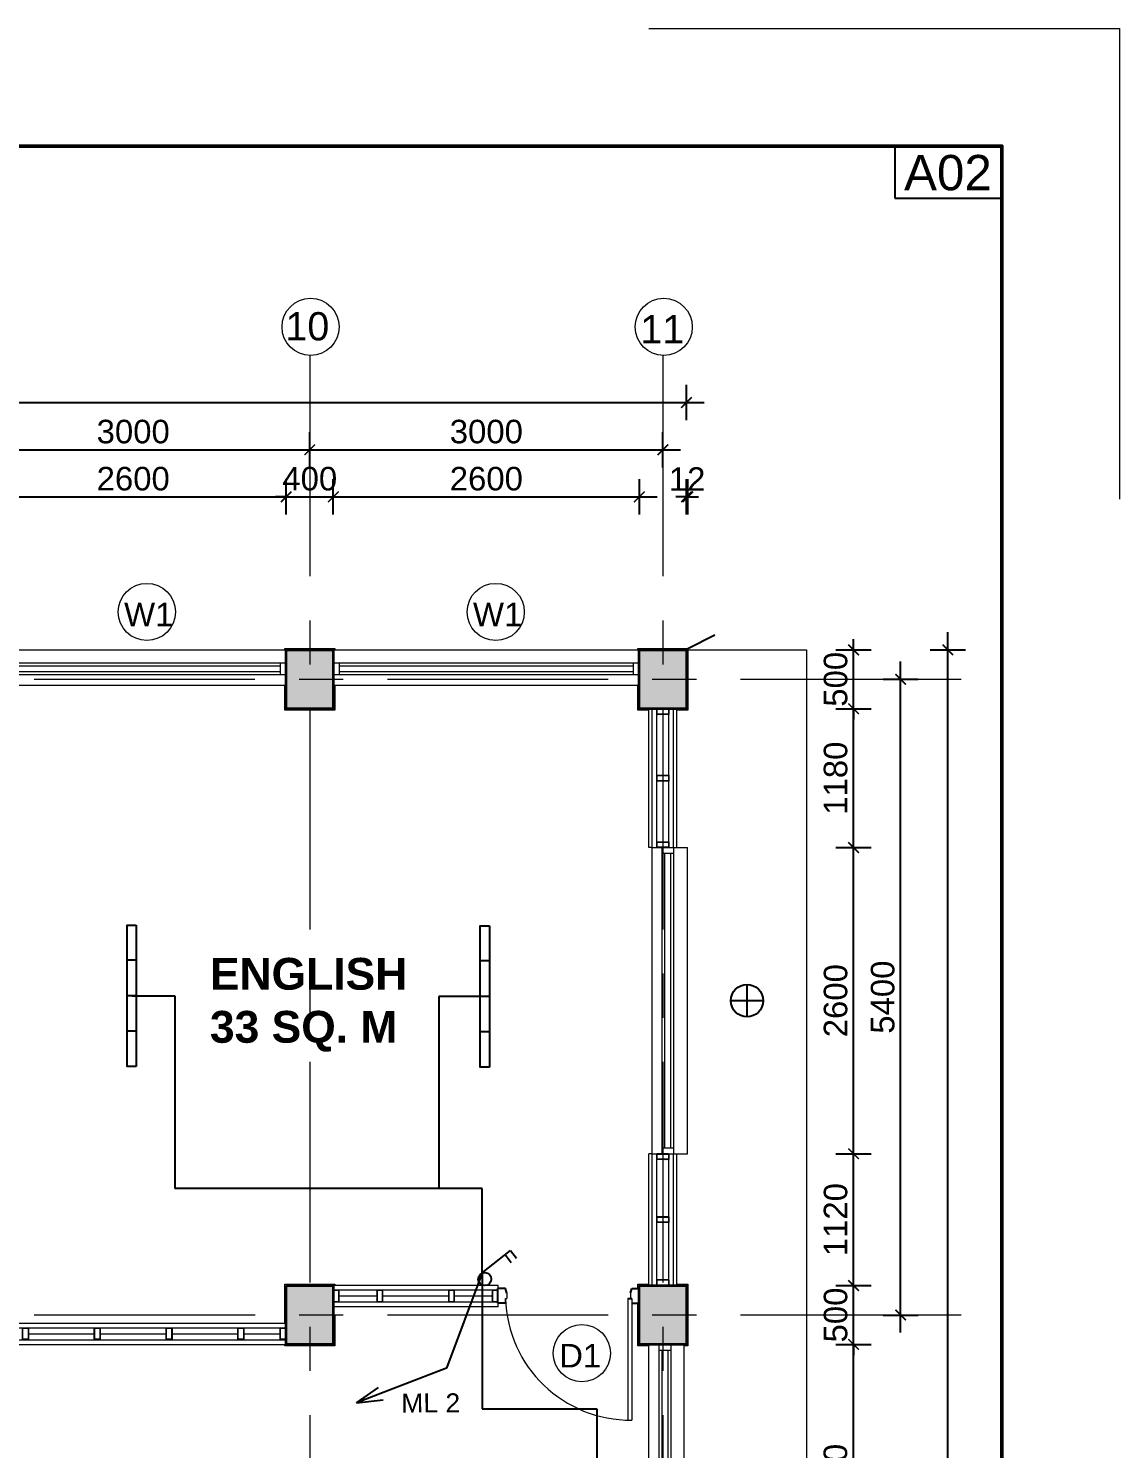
# Model space of a CAD drawing. Header units: inches. Extents: x 527934 to 2134587, y -408734 to 227304.
# Drawn here: x 1498511 to 1507781, y -151200 to -139136 of the extents above; entities that cross this region are included whole.
import ezdxf

# ---------------------------------------------------------------- set-up
doc = ezdxf.new("R2010")
doc.units = ezdxf.units.IN
doc.header["$MEASUREMENT"] = 0
doc.linetypes.add('CENTER', pattern=[2, 1.25, -0.25, 0.25, -0.25])
for name, color, linetype, lineweight in [('1 LIGHT N SWITCH', 3, 'Continuous', 25), ('6 LIGHT PT WIRING', 3, 'Continuous', 25), ('centre line', 1, 'CENTER', 9), ('dim', 253, 'Continuous', 9), ('door', 77, 'Continuous', 13), ('hatch', 250, 'Continuous', 5), ('hatch - general', 252, 'Continuous', 5), ('hatch 2', 251, 'Continuous', 5), ('metal', 40, 'Continuous', 18), ('partition wall', 5, 'Continuous', 20), ('plaster line', 253, 'Continuous', 5), ('sill', 253, 'Continuous', 13), ('text', 7, 'Continuous', 13), ('TITLE THICK', 7, 'Continuous', 50), ('TITLE THIN', 7, 'Continuous', 25), ('wall - brick', 30, 'Continuous', 35), ('window', 1, 'Continuous', 15)]:
    doc.layers.add(name, color=color, linetype=linetype, lineweight=lineweight)
doc.layers.add('paper', color=4, linetype='Continuous', lineweight=0, plot=False)
doc.styles.add('labelling', font='arial.ttf')
doc.styles.get("Standard").update_dxf_attribs({"font": 'arial.ttf'})
doc.styles.add('style1', font='arial.ttf')
doc.styles.add('swiss', font='swisse.ttf')
doc.linetypes.add('BATTING', pattern='A,0.0001,-0.1,[134,ltypeshp.shx,S=0.1,R=0,X=-0.1,Y=0],-0.2,[134,ltypeshp.shx,S=0.1,R=180,X=0.1,Y=0],-0.1', length=0.4001)
doc.dimstyles.new('dim 100', dxfattribs={"dimtxt": 200, "dimasz": 90, "dimexe": 150, "dimexo": 150, "dimgap": 50, "dimtad": 1, "dimdec": 0, "dimzin": 0, "dimdsep": 46, "dimtxsty": 'Standard', "dimblk": 'ARCHTICK', "dimcen": 100, "dimdle": 150, "dimazin": 0, "dimtfac": 1, "dimtdec": 0, "dimtix": 1, "dimtmove": 2, "dimatfit": 3, "dimfxl": 150, "dimfxlon": 1, "dimtolj": 1, "dimtzin": 0, "dimarcsym": 0})

# ---------------------------------------------------------------- blocks, each defined once
blk = doc.blocks.new('WINDOW 1')
at = {"layer": 'window'}
for p, q in [((2122082, -84476), (2124682, -84476)), ((2122132, -84476), (2122132, -84576)), ((2122132, -84501), (2124632, -84501)), ((2122132, -84551), (2124632, -84551)), ((2122082, -84576), (2124682, -84576))]:
    blk.add_line(p, q, dxfattribs=at)
at = {"layer": 'window', "ltscale": 400}
blk.add_line((2124632, -84576), (2124632, -84476), dxfattribs=at)
blk = doc.blocks.new('door 1')
at = {"layer": 'door', "lineweight": 25}
for p, q in [((1761262, -142071), (1761366, -142071)), ((1761262, -142124), (1761262, -142071)), ((1761333, -142134), (1761366, -142124)), ((1761366, -142124), (1761366, -142071)), ((1761262, -143019), (1761262, -143071)), ((1761296, -142990), (1761296, -143019)), ((1761333, -143009), (1761366, -143019)), ((1761366, -143019), (1761366, -143071)), ((1761262, -143071), (1761366, -143071))]:
    blk.add_line(p, q, dxfattribs=at)
at = {"layer": 'door'}
for p, q in [((1761262, -142124), (1761296, -142124)), ((1761296, -142124), (1761296, -142134)), ((1761333, -142134), (1761296, -142134)), ((1761296, -142990), (1760435, -142990)), ((1761296, -143019), (1760435, -143019)), ((1761333, -143009), (1761296, -143009))]:
    blk.add_line(p, q, dxfattribs=at)
blk.add_arc((1761320, -143009), 885, 91.5672, 180.6496, dxfattribs=at)
blk = doc.blocks.new('2X4')
at = {"layer": 'hatch 2'}
h = blk.add_hatch(dxfattribs=at)
h.set_pattern_fill('ANSI31', color=256, scale=20)
h.set_pattern_definition([(45, (0, 0), (-1.767766953, 1.767766953), [])])
h.paths.add_polyline_path([(5938822, -146997), (5938776, -146997, 0.414214), (5938774, -146999), (5938774, -147047), (5938777, -147047), (5938777, -147000), (5938821, -147000), (5938821, -147047), (5938824, -147047), (5938824, -146999, 0.414214)])
h.paths.add_polyline_path([(5938777, -147047), (5938774, -147047), (5938774, -147095, 0.414214), (5938776, -147097), (5938822, -147097, 0.414218), (5938824, -147095), (5938824, -147047), (5938821, -147047), (5938821, -147094), (5938777, -147094)])
at = {"layer": 'metal'}
blk.add_lwpolyline([(5938776, -147097), (5938822, -147097, 0.414214), (5938824, -147095), (5938824, -146999, 0.414214), (5938822, -146997), (5938776, -146997, 0.414214), (5938774, -146999), (5938774, -147095, 0.414214)], format="xyb", close=True, dxfattribs=at)
blk.add_lwpolyline([(5938777, -147094), (5938821, -147094), (5938821, -147000), (5938777, -147000)], close=True, dxfattribs=at)
blk = doc.blocks.new('_ArchTick')
at = {"color": 0, "linetype": 'ByBlock', "const_width": 0.15}
blk.add_lwpolyline([(-0.5, -0.5), (0.5, 0.5)], dxfattribs=at)
blk = doc.blocks.new('*D3232')
at = {"layer": 'Defpoints', "color": 0, "ltscale": 400}
for p in [(1504101, -142315), (1472701, -144415), (1504101, -144415)]:
    blk.add_point(p, dxfattribs=at)
at = {"layer": 'dim', "color": 0, "lineweight": -2, "ltscale": 400}
for p, q in [((1472701, -142465), (1472701, -142165)), ((1504101, -142465), (1504101, -142165)), ((1472551, -142315), (1504251, -142315))]:
    blk.add_line(p, q, dxfattribs=at)
at = {"layer": 'dim', "color": 0, "lineweight": -2, "ltscale": 400, "xscale": 90, "yscale": 90, "zscale": 90, "rotation": 180}
blk.add_blockref('_ArchTick', (1472701, -142315), dxfattribs=at)
at = {"layer": 'dim', "color": 0, "lineweight": -2, "ltscale": 400, "xscale": 90, "yscale": 90, "zscale": 90}
blk.add_blockref('_ArchTick', (1504101, -142315), dxfattribs=at)
at = {"layer": 'dim', "color": 0, "ltscale": 400, "insert": (1488401, -142162), "char_height": 200, "attachment_point": 5}
blk.add_mtext('\\A1;31400', dxfattribs=at)
blk = doc.blocks.new('*D3241')
at = {"layer": 'Defpoints', "color": 0, "ltscale": 400}
for p in [(1500901, -142715), (1497901, -144415), (1500901, -144415)]:
    blk.add_point(p, dxfattribs=at)
at = {"layer": 'dim', "color": 0, "lineweight": -2, "ltscale": 400}
for p, q in [((1497901, -142865), (1497901, -142565)), ((1500901, -142865), (1500901, -142565)), ((1497751, -142715), (1501051, -142715))]:
    blk.add_line(p, q, dxfattribs=at)
at = {"layer": 'dim', "color": 0, "lineweight": -2, "ltscale": 400, "xscale": 90, "yscale": 90, "zscale": 90, "rotation": 180}
blk.add_blockref('_ArchTick', (1497901, -142715), dxfattribs=at)
at = {"layer": 'dim', "color": 0, "lineweight": -2, "ltscale": 400, "xscale": 90, "yscale": 90, "zscale": 90}
blk.add_blockref('_ArchTick', (1500901, -142715), dxfattribs=at)
at = {"layer": 'dim', "color": 0, "ltscale": 400, "insert": (1499401, -142562), "char_height": 200, "attachment_point": 5}
blk.add_mtext('\\A1;3000', dxfattribs=at)
blk = doc.blocks.new('*D3242')
at = {"layer": 'Defpoints', "color": 0, "ltscale": 400}
for p in [(1503901, -142715), (1500901, -144415), (1503901, -144415)]:
    blk.add_point(p, dxfattribs=at)
at = {"layer": 'dim', "color": 0, "lineweight": -2, "ltscale": 400}
for p, q in [((1500901, -142865), (1500901, -142565)), ((1503901, -142865), (1503901, -142565)), ((1500751, -142715), (1504051, -142715))]:
    blk.add_line(p, q, dxfattribs=at)
at = {"layer": 'dim', "color": 0, "lineweight": -2, "ltscale": 400, "xscale": 90, "yscale": 90, "zscale": 90, "rotation": 180}
blk.add_blockref('_ArchTick', (1500901, -142715), dxfattribs=at)
at = {"layer": 'dim', "color": 0, "lineweight": -2, "ltscale": 400, "xscale": 90, "yscale": 90, "zscale": 90}
blk.add_blockref('_ArchTick', (1503901, -142715), dxfattribs=at)
at = {"layer": 'dim', "color": 0, "ltscale": 400, "insert": (1502401, -142562), "char_height": 200, "attachment_point": 5}
blk.add_mtext('\\A1;3000', dxfattribs=at)
blk = doc.blocks.new('*D3259')
at = {"layer": 'Defpoints', "color": 0, "ltscale": 400}
for p in [(1500701, -143115), (1498101, -144415), (1500701, -144415)]:
    blk.add_point(p, dxfattribs=at)
at = {"layer": 'dim', "color": 0, "lineweight": -2, "ltscale": 400}
for p, q in [((1498101, -143265), (1498101, -142965)), ((1500701, -143265), (1500701, -142965)), ((1497951, -143115), (1500851, -143115))]:
    blk.add_line(p, q, dxfattribs=at)
at = {"layer": 'dim', "color": 0, "lineweight": -2, "ltscale": 400, "xscale": 90, "yscale": 90, "zscale": 90, "rotation": 180}
blk.add_blockref('_ArchTick', (1498101, -143115), dxfattribs=at)
at = {"layer": 'dim', "color": 0, "lineweight": -2, "ltscale": 400, "xscale": 90, "yscale": 90, "zscale": 90}
blk.add_blockref('_ArchTick', (1500701, -143115), dxfattribs=at)
at = {"layer": 'dim', "color": 0, "ltscale": 400, "insert": (1499401, -142962), "char_height": 200, "attachment_point": 5}
blk.add_mtext('\\A1;2600', dxfattribs=at)
blk = doc.blocks.new('*D3260')
at = {"layer": 'Defpoints', "color": 0, "ltscale": 400}
for p in [(1501101, -143115), (1500701, -144415), (1501101, -144415)]:
    blk.add_point(p, dxfattribs=at)
at = {"layer": 'dim', "color": 0, "lineweight": -2, "ltscale": 400}
for p, q in [((1500701, -143265), (1500701, -142965)), ((1501101, -143265), (1501101, -142965)), ((1500701, -143115), (1500611, -143115)), ((1500701, -143115), (1501101, -143115)), ((1501101, -143115), (1501191, -143115))]:
    blk.add_line(p, q, dxfattribs=at)
at = {"layer": 'dim', "color": 0, "lineweight": -2, "ltscale": 400, "xscale": 90, "yscale": 90, "zscale": 90}
blk.add_blockref('_ArchTick', (1500701, -143115), dxfattribs=at)
at = {"layer": 'dim', "color": 0, "lineweight": -2, "ltscale": 400, "xscale": 90, "yscale": 90, "zscale": 90, "rotation": 180}
blk.add_blockref('_ArchTick', (1501101, -143115), dxfattribs=at)
at = {"layer": 'dim', "color": 0, "ltscale": 400, "insert": (1500901, -142962), "char_height": 200, "attachment_point": 5}
blk.add_mtext('\\A1;400', dxfattribs=at)
blk = doc.blocks.new('*D3261')
at = {"layer": 'Defpoints', "color": 0, "ltscale": 400}
for p in [(1503701, -143115), (1501101, -144415), (1503701, -144415)]:
    blk.add_point(p, dxfattribs=at)
at = {"layer": 'dim', "color": 0, "lineweight": -2, "ltscale": 400}
for p, q in [((1501101, -143265), (1501101, -142965)), ((1503701, -143265), (1503701, -142965)), ((1500951, -143115), (1503851, -143115))]:
    blk.add_line(p, q, dxfattribs=at)
at = {"layer": 'dim', "color": 0, "lineweight": -2, "ltscale": 400, "xscale": 90, "yscale": 90, "zscale": 90, "rotation": 180}
blk.add_blockref('_ArchTick', (1501101, -143115), dxfattribs=at)
at = {"layer": 'dim', "color": 0, "lineweight": -2, "ltscale": 400, "xscale": 90, "yscale": 90, "zscale": 90}
blk.add_blockref('_ArchTick', (1503701, -143115), dxfattribs=at)
at = {"layer": 'dim', "color": 0, "ltscale": 400, "insert": (1502401, -142962), "char_height": 200, "attachment_point": 5}
blk.add_mtext('\\A1;2600', dxfattribs=at)
blk = doc.blocks.new('*D3262')
at = {"layer": 'Defpoints', "color": 0, "ltscale": 400}
for p in [(1504101, -143115), (1504101, -144415), (1504113, -144415)]:
    blk.add_point(p, dxfattribs=at)
at = {"layer": 'dim', "color": 0, "lineweight": -2, "ltscale": 400}
for p, q in [((1504101, -143265), (1504101, -142965)), ((1504113, -143265), (1504113, -142965)), ((1504101, -143115), (1504011, -143115)), ((1504113, -143115), (1504101, -143115)), ((1504113, -143115), (1504203, -143115))]:
    blk.add_line(p, q, dxfattribs=at)
at = {"layer": 'dim', "color": 0, "lineweight": -2, "ltscale": 400, "xscale": 90, "yscale": 90, "zscale": 90}
blk.add_blockref('_ArchTick', (1504101, -143115), dxfattribs=at)
at = {"layer": 'dim', "color": 0, "lineweight": -2, "ltscale": 400, "xscale": 90, "yscale": 90, "zscale": 90, "rotation": 180}
blk.add_blockref('_ArchTick', (1504113, -143115), dxfattribs=at)
at = {"layer": 'dim', "color": 0, "ltscale": 400, "insert": (1504107, -142964), "char_height": 200, "attachment_point": 5}
blk.add_mtext('\\A1;12', dxfattribs=at)
blk = doc.blocks.new('*D2329')
at = {"layer": 'Defpoints', "color": 0, "ltscale": 400}
for p in [(1504101, -144415), (1506321, -144415), (1504101, -160155)]:
    blk.add_point(p, dxfattribs=at)
at = {"layer": 'dim', "color": 0, "lineweight": -2, "ltscale": 400}
for p, q in [((1506321, -160305), (1506321, -144265)), ((1506171, -144415), (1506471, -144415)), ((1506171, -160155), (1506471, -160155))]:
    blk.add_line(p, q, dxfattribs=at)
at = {"layer": 'dim', "color": 0, "lineweight": -2, "ltscale": 400, "xscale": 90, "yscale": 90, "zscale": 90}
for p, rotation in [((1506321, -144415), 90), ((1506321, -160155), 270)]:
    blk.add_blockref('_ArchTick', p, dxfattribs=dict(at, rotation=rotation))
at = {"layer": 'dim', "color": 0, "ltscale": 400, "insert": (1506169, -152285), "char_height": 200, "attachment_point": 5, "rotation": 90}
blk.add_mtext('\\A1;15740', dxfattribs=at)
blk = doc.blocks.new('*D3318')
at = {"layer": 'Defpoints', "color": 0, "ltscale": 400}
for p in [(1504101, -144665), (1505921, -144665), (1504101, -150065)]:
    blk.add_point(p, dxfattribs=at)
at = {"layer": 'dim', "color": 0, "lineweight": -2, "ltscale": 400}
for p, q in [((1505921, -150215), (1505921, -144515)), ((1505771, -144665), (1506071, -144665)), ((1505771, -150065), (1506071, -150065))]:
    blk.add_line(p, q, dxfattribs=at)
at = {"layer": 'dim', "color": 0, "lineweight": -2, "ltscale": 400, "xscale": 90, "yscale": 90, "zscale": 90}
for p, rotation in [((1505921, -144665), 90), ((1505921, -150065), 270)]:
    blk.add_blockref('_ArchTick', p, dxfattribs=dict(at, rotation=rotation))
at = {"layer": 'dim', "color": 0, "ltscale": 400, "insert": (1505769, -147365), "char_height": 200, "attachment_point": 5, "rotation": 90}
blk.add_mtext('\\A1;5400', dxfattribs=at)
blk = doc.blocks.new('*D3323')
at = {"layer": 'Defpoints', "color": 0, "ltscale": 400}
for p in [(1504101, -150315), (1505521, -150315), (1504021, -152625)]:
    blk.add_point(p, dxfattribs=at)
at = {"layer": 'dim', "color": 0, "lineweight": -2, "ltscale": 400}
for p, q in [((1505521, -152775), (1505521, -150165)), ((1505371, -150315), (1505671, -150315)), ((1505371, -152625), (1505671, -152625))]:
    blk.add_line(p, q, dxfattribs=at)
at = {"layer": 'dim', "color": 0, "lineweight": -2, "ltscale": 400, "xscale": 90, "yscale": 90, "zscale": 90}
for p, rotation in [((1505521, -150315), 90), ((1505521, -152625), 270)]:
    blk.add_blockref('_ArchTick', p, dxfattribs=dict(at, rotation=rotation))
at = {"layer": 'dim', "color": 0, "ltscale": 400, "insert": (1505368, -151470), "char_height": 200, "attachment_point": 5, "rotation": 90}
blk.add_mtext('\\A1;2310', dxfattribs=at)
blk = doc.blocks.new('*D3324')
at = {"layer": 'Defpoints', "color": 0, "ltscale": 400}
for p in [(1504101, -149815), (1505521, -149815), (1504101, -150315)]:
    blk.add_point(p, dxfattribs=at)
at = {"layer": 'dim', "color": 0, "lineweight": -2, "ltscale": 400}
for p, q in [((1505371, -149815), (1505671, -149815)), ((1505521, -149815), (1505521, -149725)), ((1505521, -150315), (1505521, -149815)), ((1505371, -150315), (1505671, -150315)), ((1505521, -150315), (1505521, -150405))]:
    blk.add_line(p, q, dxfattribs=at)
at = {"layer": 'dim', "color": 0, "lineweight": -2, "ltscale": 400, "xscale": 90, "yscale": 90, "zscale": 90}
for p, rotation in [((1505521, -149815), 270), ((1505521, -150315), 90)]:
    blk.add_blockref('_ArchTick', p, dxfattribs=dict(at, rotation=rotation))
at = {"layer": 'dim', "color": 0, "ltscale": 400, "insert": (1505369, -150065), "char_height": 200, "attachment_point": 5, "rotation": 90}
blk.add_mtext('\\A1;500', dxfattribs=at)
blk = doc.blocks.new('*D3325')
at = {"layer": 'Defpoints', "color": 0, "ltscale": 400}
for p in [(1503991, -148695), (1505521, -148695), (1504101, -149815)]:
    blk.add_point(p, dxfattribs=at)
at = {"layer": 'dim', "color": 0, "lineweight": -2, "ltscale": 400}
for p, q in [((1505521, -149965), (1505521, -148545)), ((1505371, -148695), (1505671, -148695)), ((1505371, -149815), (1505671, -149815))]:
    blk.add_line(p, q, dxfattribs=at)
at = {"layer": 'dim', "color": 0, "lineweight": -2, "ltscale": 400, "xscale": 90, "yscale": 90, "zscale": 90}
for p, rotation in [((1505521, -148695), 90), ((1505521, -149815), 270)]:
    blk.add_blockref('_ArchTick', p, dxfattribs=dict(at, rotation=rotation))
at = {"layer": 'dim', "color": 0, "ltscale": 400, "insert": (1505369, -149255), "char_height": 200, "attachment_point": 5, "rotation": 90}
blk.add_mtext('\\A1;1120', dxfattribs=at)
blk = doc.blocks.new('*D3326')
at = {"layer": 'Defpoints', "color": 0, "ltscale": 400}
for p in [(1503991, -146095), (1505521, -146095), (1503991, -148695)]:
    blk.add_point(p, dxfattribs=at)
at = {"layer": 'dim', "color": 0, "lineweight": -2, "ltscale": 400}
for p, q in [((1505521, -148845), (1505521, -145945)), ((1505371, -146095), (1505671, -146095)), ((1505371, -148695), (1505671, -148695))]:
    blk.add_line(p, q, dxfattribs=at)
at = {"layer": 'dim', "color": 0, "lineweight": -2, "ltscale": 400, "xscale": 90, "yscale": 90, "zscale": 90}
for p, rotation in [((1505521, -146095), 90), ((1505521, -148695), 270)]:
    blk.add_blockref('_ArchTick', p, dxfattribs=dict(at, rotation=rotation))
at = {"layer": 'dim', "color": 0, "ltscale": 400, "insert": (1505369, -147395), "char_height": 200, "attachment_point": 5, "rotation": 90}
blk.add_mtext('\\A1;2600', dxfattribs=at)
blk = doc.blocks.new('*D3327')
at = {"layer": 'Defpoints', "color": 0, "ltscale": 400}
for p in [(1503991, -144915), (1505521, -144915), (1503991, -146095)]:
    blk.add_point(p, dxfattribs=at)
at = {"layer": 'dim', "color": 0, "lineweight": -2, "ltscale": 400}
for p, q in [((1505521, -146245), (1505521, -144765)), ((1505371, -144915), (1505671, -144915)), ((1505371, -146095), (1505671, -146095))]:
    blk.add_line(p, q, dxfattribs=at)
at = {"layer": 'dim', "color": 0, "lineweight": -2, "ltscale": 400, "xscale": 90, "yscale": 90, "zscale": 90}
for p, rotation in [((1505521, -144915), 90), ((1505521, -146095), 270)]:
    blk.add_blockref('_ArchTick', p, dxfattribs=dict(at, rotation=rotation))
at = {"layer": 'dim', "color": 0, "ltscale": 400, "insert": (1505369, -145505), "char_height": 200, "attachment_point": 5, "rotation": 90}
blk.add_mtext('\\A1;1180', dxfattribs=at)
blk = doc.blocks.new('*D3328')
at = {"layer": 'Defpoints', "color": 0, "ltscale": 400}
for p in [(1504101, -144415), (1505521, -144415), (1503991, -144915)]:
    blk.add_point(p, dxfattribs=at)
at = {"layer": 'dim', "color": 0, "lineweight": -2, "ltscale": 400}
for p, q in [((1505521, -144415), (1505521, -144325)), ((1505371, -144415), (1505671, -144415)), ((1505521, -144915), (1505521, -144415)), ((1505371, -144915), (1505671, -144915)), ((1505521, -144915), (1505521, -145005))]:
    blk.add_line(p, q, dxfattribs=at)
at = {"layer": 'dim', "color": 0, "lineweight": -2, "ltscale": 400, "xscale": 90, "yscale": 90, "zscale": 90}
for p, rotation in [((1505521, -144415), 270), ((1505521, -144915), 90)]:
    blk.add_blockref('_ArchTick', p, dxfattribs=dict(at, rotation=rotation))
at = {"layer": 'dim', "color": 0, "ltscale": 400, "insert": (1505369, -144665), "char_height": 200, "attachment_point": 5, "rotation": 90}
blk.add_mtext('\\A1;500', dxfattribs=at)
blk = doc.blocks.new('dome')
at = {"color": 3}
for p, q in [((542951, 234900), (542951, 235175)), ((543088, 235037), (542814, 235037))]:
    blk.add_line(p, q, dxfattribs=at)
blk.add_circle((542951, 235037), 137, dxfattribs=at)
blk = doc.blocks.new('2 GANG')
at = {"color": 3}
for p, q in [((546996.5, 231907.1), (547117.2, 232109)), ((547117.2, 232109), (547173.2, 232075.3)), ((547094.6, 232071.2), (547150.6, 232037.5))]:
    blk.add_line(p, q, dxfattribs=at)
blk.add_circle((547026.8, 231875), 42.7, dxfattribs=at)
blk = doc.blocks.new('1x36 TL MO')
at = {"color": 3}
for p, q in [((11329249, 640105), (11330290, 640105)), ((11329507, 640105), (11329507, 640038)), ((11329769, 640105), (11329769, 640038)), ((11330030, 640105), (11330030, 640038))]:
    blk.add_line(p, q, dxfattribs=at)
blk.add_lwpolyline([(11330290, 640105), (11330290, 640038), (11329249, 640038), (11329249, 640105)], dxfattribs=at)
blk = doc.blocks.new('*U1903')
at = {"color": 3}
for p, q in [((-181326.36, -126938.56), (-181319.12, -126958.97)), ((-181319.12, -126958.97), (-181329.07, -126976.9)), ((-181329.07, -126976.9), (-181327.57, -126971.4)), ((-181329.07, -126976.9), (-181325.14, -126972.75))]:
    blk.add_line(p, q, dxfattribs=at)

msp = doc.modelspace()

# ---------------------------------------------------------------- hatches: boundary and pattern name
at = {"layer": 'hatch - general'}
h = msp.add_hatch(dxfattribs=at)
h.set_pattern_fill('AR-CONC', color=256, scale=15)
h.set_pattern_definition([(50, (-648981.04, -60048.64), (107.5890274, -9.4128202), [11.25, -123.75]), (355, (-648981.04, -60048.64), (-20.8127, 112.82882), [9, -99]), (100.4514445, (-648972.07, -60049.42), (86.776327, 103.4159986), [9.561029, -105.171317]), (46.1842, (-648981.04, -60018.64), (160.0862, -24.827892), [16.875, -185.625]), (96.6356355, (-648967.7, -60020.7), (140.199292, 146.11779), [14.341551, -157.757064]), (351.184164, (-648981.04, -60018.64), (140.199292, 146.11779), [13.5, -148.5]), (21, (-648966.04, -60026.14), (89.5360578, -60.3928336), [11.25, -123.75]), (326, (-648966.04, -60026.14), (36.4973, 108.772507), [9, -99]), (71.451445, (-648958.58, -60031.17), (126.0333565, 48.379673), [9.5610285, -105.171317]), (37.5, (-648981.04, -60048.636), (1.8239783, 49.9340781), [0, -97.8, 0, -100.5, 0, -99.375]), (7.5, (-648981.04, -60048.636), (39.4604306, 59.1617568), [0, -57.3, 0, -95.55, 0, -37.875]), (327.5, (-649014.49, -60048.636), (80.0733654, -3.38323076), [0, -37.5, 0, -117, 0, -155.25]), (317.5, (-649029.49, -60048.636), (87.4779254, 15.0157473), [0, -48.75, 0, -77.7, 0, -110.25])])
h.paths.add_polyline_path([(1488100.6, -154254.6), (1487900.6, -154254.6), (1487900.6, -154504.6), (1488100.6, -154504.6)])
h.paths.add_polyline_path([(1488100.6, -154504.6), (1487900.6, -154504.6), (1487900.6, -154754.6), (1488100.6, -154754.6)])
h.paths.add_polyline_path([(1487900.6, -154504.6), (1487700.6, -154504.6), (1487700.6, -154754.6), (1487900.6, -154754.6)])
h.paths.add_polyline_path([(1487900.6, -154254.6), (1487700.6, -154254.6), (1487700.6, -154504.6), (1487900.6, -154504.6)])
h.paths.add_polyline_path([(1485100.6, -154504.6), (1484900.6, -154504.6), (1484900.6, -154754.6), (1485100.6, -154754.6)])
h.paths.add_polyline_path([(1485100.6, -154254.6), (1484900.6, -154254.6), (1484900.6, -154504.6), (1485100.6, -154504.6)])
h.paths.add_polyline_path([(1484900.6, -154254.6), (1484700.6, -154254.6), (1484700.6, -154504.6), (1484900.6, -154504.6)])
h.paths.add_polyline_path([(1484900.6, -154504.6), (1484700.6, -154504.6), (1484700.6, -154754.6), (1484900.6, -154754.6)])
h.paths.add_polyline_path([(1482100.6, -154504.6), (1481900.6, -154504.6), (1481900.6, -154754.6), (1482100.6, -154754.6)])
h.paths.add_polyline_path([(1482100.6, -154254.6), (1481900.6, -154254.6), (1481900.6, -154504.6), (1482100.6, -154504.6)])
h.paths.add_polyline_path([(1481900.6, -154254.6), (1481700.6, -154254.6), (1481700.6, -154504.6), (1481900.6, -154504.6)])
h.paths.add_polyline_path([(1481900.6, -154504.6), (1481700.6, -154504.6), (1481700.6, -154754.6), (1481900.6, -154754.6)])
h.paths.add_polyline_path([(1478900.6, -154504.6), (1478700.6, -154504.6), (1478700.6, -154754.6), (1478900.6, -154754.6)])
h.paths.add_polyline_path([(1479100.6, -154504.6), (1478900.6, -154504.6), (1478900.6, -154754.6), (1479100.6, -154754.6)])
h.paths.add_polyline_path([(1479100.6, -154254.6), (1478900.6, -154254.6), (1478900.6, -154504.6), (1479100.6, -154504.6)])
h.paths.add_polyline_path([(1478900.6, -154254.6), (1478700.6, -154254.6), (1478700.6, -154504.6), (1478900.6, -154504.6)])
h.paths.add_polyline_path([(1476100.6, -154504.6), (1475900.6, -154504.6), (1475900.6, -154754.6), (1476100.6, -154754.6)])
h.paths.add_polyline_path([(1476100.6, -154254.6), (1475900.6, -154254.6), (1475900.6, -154504.6), (1476100.6, -154504.6)])
h.paths.add_polyline_path([(1475900.6, -154254.6), (1475700.6, -154254.6), (1475700.6, -154504.6), (1475900.6, -154504.6)])
h.paths.add_polyline_path([(1475900.6, -154504.6), (1475700.6, -154504.6), (1475700.6, -154754.6), (1475900.6, -154754.6)])
h.paths.add_polyline_path([(1473100.6, -154504.6), (1472900.6, -154504.6), (1472900.6, -154754.6), (1473100.6, -154754.6)])
h.paths.add_polyline_path([(1473100.6, -154254.6), (1472900.6, -154254.6), (1472900.6, -154504.6), (1473100.6, -154504.6)])
h.paths.add_polyline_path([(1472900.6, -154254.6), (1472700.6, -154254.6), (1472700.6, -154504.6), (1472900.6, -154504.6)])
h.paths.add_polyline_path([(1472900.6, -154504.6), (1472700.6, -154504.6), (1472700.6, -154754.6), (1472900.6, -154754.6)])
h.paths.add_polyline_path([(1472900.6, -149814.6), (1472700.6, -149814.6), (1472700.6, -150064.6), (1472900.6, -150064.6)])
h.paths.add_polyline_path([(1473100.6, -149814.6), (1472900.6, -149814.6), (1472900.6, -150064.6), (1473100.6, -150064.6)])
h.paths.add_polyline_path([(1473100.6, -150064.6), (1472900.6, -150064.6), (1472900.6, -150314.6), (1473100.6, -150314.6)])
h.paths.add_polyline_path([(1472900.6, -150064.6), (1472700.6, -150064.6), (1472700.6, -150314.6), (1472900.6, -150314.6)])
h.paths.add_polyline_path([(1475900.6, -149814.6), (1475700.6, -149814.6), (1475700.6, -150064.6), (1475900.6, -150064.6)])
h.paths.add_polyline_path([(1476100.6, -149814.6), (1475900.6, -149814.6), (1475900.6, -150064.6), (1476100.6, -150064.6)])
h.paths.add_polyline_path([(1476100.6, -150064.6), (1475900.6, -150064.6), (1475900.6, -150314.6), (1476100.6, -150314.6)])
h.paths.add_polyline_path([(1475900.6, -150064.6), (1475700.6, -150064.6), (1475700.6, -150314.6), (1475900.6, -150314.6)])
h.paths.add_polyline_path([(1479100.6, -150064.6), (1478900.6, -150064.6), (1478900.6, -150314.6), (1479100.6, -150314.6)])
h.paths.add_polyline_path([(1479100.6, -149814.6), (1478900.6, -149814.6), (1478900.6, -150064.6), (1479100.6, -150064.6)])
h.paths.add_polyline_path([(1478900.6, -149814.6), (1478700.6, -149814.6), (1478700.6, -150064.6), (1478900.6, -150064.6)])
h.paths.add_polyline_path([(1478900.6, -150064.6), (1478700.6, -150064.6), (1478700.6, -150314.6), (1478900.6, -150314.6)])
h.paths.add_polyline_path([(1482100.6, -150064.6), (1481700.6, -150064.6), (1481700.6, -150314.6), (1482100.6, -150314.6)])
h.paths.add_polyline_path([(1482100.6, -149814.6), (1481700.6, -149814.6), (1481700.6, -150064.6), (1482100.6, -150064.6)])
h.paths.add_polyline_path([(1485100.6, -150064.6), (1484900.6, -150064.6), (1484900.6, -150314.6), (1485100.6, -150314.6)])
h.paths.add_polyline_path([(1484900.6, -150064.6), (1484700.6, -150064.6), (1484700.6, -150314.6), (1484900.6, -150314.6)])
h.paths.add_polyline_path([(1484900.6, -149814.6), (1484700.6, -149814.6), (1484700.6, -150064.6), (1484900.6, -150064.6)])
h.paths.add_polyline_path([(1485100.6, -149814.6), (1484900.6, -149814.6), (1484900.6, -150064.6), (1485100.6, -150064.6)])
h.paths.add_polyline_path([(1488100.6, -150064.6), (1487900.6, -150064.6), (1487900.6, -150314.6), (1488100.6, -150314.6)])
h.paths.add_polyline_path([(1487900.6, -150064.6), (1487700.6, -150064.6), (1487700.6, -150314.6), (1487900.6, -150314.6)])
h.paths.add_polyline_path([(1488100.6, -149814.6), (1487900.6, -149814.6), (1487900.6, -150064.6), (1488100.6, -150064.6)])
h.paths.add_polyline_path([(1487900.6, -149814.6), (1487700.6, -149814.6), (1487700.6, -150064.6), (1487900.6, -150064.6)])
h.paths.add_polyline_path([(1491100.6, -150064.6), (1490900.6, -150064.6), (1490900.6, -150314.6), (1491100.6, -150314.6)])
h.paths.add_polyline_path([(1491100.6, -149814.6), (1490900.6, -149814.6), (1490900.6, -150064.6), (1491100.6, -150064.6)])
h.paths.add_polyline_path([(1490900.6, -149814.6), (1490700.6, -149814.6), (1490700.6, -150064.6), (1490900.6, -150064.6)])
h.paths.add_polyline_path([(1490900.6, -150064.6), (1490700.6, -150064.6), (1490700.6, -150314.6), (1490900.6, -150314.6)])
h.paths.add_polyline_path([(1494100.6, -150064.6), (1493900.6, -150064.6), (1493900.6, -150314.6), (1494010.6, -150314.6), (1494100.6, -150314.6)])
h.paths.add_polyline_path([(1494100.6, -149814.6), (1493900.6, -149814.6), (1493900.6, -150064.6), (1494100.6, -150064.6)])
h.paths.add_polyline_path([(1493900.6, -149814.6), (1493700.6, -149814.6), (1493700.6, -150064.6), (1493900.6, -150064.6)])
h.paths.add_polyline_path([(1493900.6, -150064.6), (1493700.6, -150064.6), (1493700.6, -150314.6), (1493900.6, -150314.6)])
h.paths.add_polyline_path([(1498100.6, -150064.6), (1497900.6, -150064.6), (1497900.6, -150314.6), (1498100.6, -150314.6)])
h.paths.add_polyline_path([(1498100.6, -149814.6), (1497900.6, -149814.6), (1497900.6, -150064.6), (1498100.6, -150064.6)])
h.paths.add_polyline_path([(1497900.6, -149814.6), (1497700.6, -149814.6), (1497700.6, -150064.6), (1497900.6, -150064.6)])
h.paths.add_polyline_path([(1497900.6, -150064.6), (1497700.6, -150064.6), (1497700.6, -150314.6), (1497900.6, -150314.6)])
h.paths.add_polyline_path([(1501100.6, -150064.6), (1500900.6, -150064.6), (1500900.6, -150314.6), (1501100.6, -150314.6)])
h.paths.add_polyline_path([(1501100.6, -149814.6), (1500900.6, -149814.6), (1500900.6, -150064.6), (1501100.6, -150064.6)])
h.paths.add_polyline_path([(1500900.6, -149814.6), (1500700.6, -149814.6), (1500700.6, -150064.6), (1500900.6, -150064.6)])
h.paths.add_polyline_path([(1500900.6, -150064.6), (1500700.6, -150064.6), (1500700.6, -150314.6), (1500900.6, -150314.6)])
h.paths.add_polyline_path([(1504100.6, -150064.6), (1503900.6, -150064.6), (1503900.6, -150314.6), (1504100.6, -150314.6)])
h.paths.add_polyline_path([(1504100.6, -149814.6), (1503900.6, -149814.6), (1503900.6, -150064.6), (1504100.6, -150064.6)])
h.paths.add_polyline_path([(1503900.6, -149814.6), (1503700.6, -149814.6), (1503700.6, -150064.6), (1503900.6, -150064.6)])
h.paths.add_polyline_path([(1503900.6, -150064.6), (1503700.6, -150064.6), (1503700.6, -150314.6), (1503900.6, -150314.6)])
h.paths.add_polyline_path([(1504100.6, -144664.6), (1503900.6, -144664.6), (1503900.6, -144914.6), (1504100.6, -144914.6)])
h.paths.add_polyline_path([(1504100.6, -144414.6), (1503900.6, -144414.6), (1503900.6, -144664.6), (1504100.6, -144664.6)])
h.paths.add_polyline_path([(1503900.6, -144414.6), (1503700.6, -144414.6), (1503700.6, -144664.6), (1503900.6, -144664.6)])
h.paths.add_polyline_path([(1503900.6, -144664.6), (1503700.6, -144664.6), (1503700.6, -144914.6), (1503900.6, -144914.6)])
h.paths.add_polyline_path([(1501100.6, -144664.6), (1500900.6, -144664.6), (1500900.6, -144914.6), (1501100.6, -144914.6)])
h.paths.add_polyline_path([(1501100.6, -144414.6), (1500900.6, -144414.6), (1500900.6, -144664.6), (1501100.6, -144664.6)])
h.paths.add_polyline_path([(1500900.6, -144414.6), (1500700.6, -144414.6), (1500700.6, -144664.6), (1500900.6, -144664.6)])
h.paths.add_polyline_path([(1500900.6, -144664.6), (1500700.6, -144664.6), (1500700.6, -144914.6), (1500900.6, -144914.6)])
h.paths.add_polyline_path([(1498100.6, -144664.6), (1497900.6, -144664.6), (1497900.6, -144914.6), (1498100.6, -144914.6)])
h.paths.add_polyline_path([(1498100.6, -144414.6), (1497900.6, -144414.6), (1497900.6, -144664.6), (1498100.6, -144664.6)])
h.paths.add_polyline_path([(1497900.6, -144414.6), (1497700.6, -144414.6), (1497700.6, -144664.6), (1497900.6, -144664.6)])
h.paths.add_polyline_path([(1497900.6, -144664.6), (1497700.6, -144664.6), (1497700.6, -144914.6), (1497900.6, -144914.6)])
h.paths.add_polyline_path([(1494100.6, -144664.6), (1493900.6, -144664.6), (1493900.6, -144914.6), (1494100.6, -144914.6)])
h.paths.add_polyline_path([(1494100.6, -144414.6), (1493900.6, -144414.6), (1493900.6, -144664.6), (1494100.6, -144664.6)])
h.paths.add_polyline_path([(1493900.6, -144414.6), (1493700.6, -144414.6), (1493700.6, -144664.6), (1493900.6, -144664.6)])
h.paths.add_polyline_path([(1493900.6, -144664.6), (1493700.6, -144664.6), (1493700.6, -144914.6), (1493900.6, -144914.6)])
h.paths.add_polyline_path([(1491100.6, -144664.6), (1490900.6, -144664.6), (1490900.6, -144914.6), (1491100.6, -144914.6)])
h.paths.add_polyline_path([(1491100.6, -144414.6), (1490900.6, -144414.6), (1490900.6, -144664.6), (1491100.6, -144664.6)])
h.paths.add_polyline_path([(1490900.6, -144414.6), (1490700.6, -144414.6), (1490700.6, -144664.6), (1490900.6, -144664.6)])
h.paths.add_polyline_path([(1490900.6, -144664.6), (1490700.6, -144664.6), (1490700.6, -144914.6), (1490900.6, -144914.6)])
h.paths.add_polyline_path([(1488100.6, -144664.6), (1487900.6, -144664.6), (1487900.6, -144914.6), (1488100.6, -144914.6)])
h.paths.add_polyline_path([(1488100.6, -144414.6), (1487900.6, -144414.6), (1487900.6, -144664.6), (1488100.6, -144664.6)])
h.paths.add_polyline_path([(1487900.6, -144414.6), (1487700.6, -144414.6), (1487700.6, -144664.6), (1487900.6, -144664.6)])
h.paths.add_polyline_path([(1487900.6, -144664.6), (1487700.6, -144664.6), (1487700.6, -144914.6), (1487900.6, -144914.6)])
h.paths.add_polyline_path([(1485100.6, -144664.6), (1484900.6, -144664.6), (1484900.6, -144914.6), (1485100.6, -144914.6)])
h.paths.add_polyline_path([(1485100.6, -144414.6), (1484900.6, -144414.6), (1484900.6, -144664.6), (1485100.6, -144664.6)])
h.paths.add_polyline_path([(1484900.6, -144414.6), (1484700.6, -144414.6), (1484700.6, -144664.6), (1484900.6, -144664.6)])
h.paths.add_polyline_path([(1484900.6, -144664.6), (1484700.6, -144664.6), (1484700.6, -144914.6), (1484900.6, -144914.6)])
h.paths.add_polyline_path([(1482100.6, -144664.6), (1481900.6, -144664.6), (1481900.6, -144914.6), (1482100.6, -144914.6)])
h.paths.add_polyline_path([(1482100.6, -144414.6), (1481900.6, -144414.6), (1481900.6, -144664.6), (1482100.6, -144664.6)])
h.paths.add_polyline_path([(1481900.6, -144414.6), (1481700.6, -144414.6), (1481700.6, -144664.6), (1481900.6, -144664.6)])
h.paths.add_polyline_path([(1481900.6, -144664.6), (1481700.6, -144664.6), (1481700.6, -144914.6), (1481900.6, -144914.6)])
h.paths.add_polyline_path([(1479100.6, -144664.6), (1478900.6, -144664.6), (1478900.6, -144914.6), (1479100.6, -144914.6)])
h.paths.add_polyline_path([(1479100.6, -144414.6), (1478900.6, -144414.6), (1478900.6, -144664.6), (1479100.6, -144664.6)])
h.paths.add_polyline_path([(1478900.6, -144414.6), (1478700.6, -144414.6), (1478700.6, -144664.6), (1478900.6, -144664.6)])
h.paths.add_polyline_path([(1478900.6, -144664.6), (1478700.6, -144664.6), (1478700.6, -144914.6), (1478900.6, -144914.6)])
h.paths.add_polyline_path([(1476100.6, -144664.6), (1475900.6, -144664.6), (1475900.6, -144914.6), (1476100.6, -144914.6)])
h.paths.add_polyline_path([(1476100.6, -144414.6), (1475900.6, -144414.6), (1475900.6, -144664.6), (1476100.6, -144664.6)])
h.paths.add_polyline_path([(1475900.6, -144414.6), (1475700.6, -144414.6), (1475700.6, -144664.6), (1475900.6, -144664.6)])
h.paths.add_polyline_path([(1475900.6, -144664.6), (1475700.6, -144664.6), (1475700.6, -144914.6), (1475900.6, -144914.6)])
h.paths.add_polyline_path([(1473100.6, -144664.6), (1472900.6, -144664.6), (1472900.6, -144914.6), (1473100.6, -144914.6)])
h.paths.add_polyline_path([(1473100.6, -144414.6), (1472900.6, -144414.6), (1472900.6, -144664.6), (1473100.6, -144664.6)])
h.paths.add_polyline_path([(1472900.6, -144414.6), (1472700.6, -144414.6), (1472700.6, -144664.6), (1472900.6, -144664.6)])
h.paths.add_polyline_path([(1472900.6, -144664.6), (1472700.6, -144664.6), (1472700.6, -144914.6), (1472900.6, -144914.6)])

# ---------------------------------------------------------------- linework, layer by layer
at = {"layer": '6 LIGHT PT WIRING', "ltscale": 400}
for p, q in [((1504112.6, -144402.6), (1504340.9, -144286.6)), ((1499388.6, -147352.6), (1499756, -147352.6)), ((1499756, -147352.6), (1499756, -148989.5)), ((1502388.6, -147358.6), (1501997.5, -147358.6)), ((1501997.5, -147358.6), (1501997.5, -148989.5)), ((1502365.8, -148989.5), (1499756, -148989.5)), ((1502365.8, -149706.4), (1502365.8, -148989.5)), ((1502365.8, -149706.4), (1502365.8, -150862)), ((1502365.8, -150862), (1503339.5, -150862)), ((1503339.5, -150862), (1503339.5, -153190.5))]:
    msp.add_line(p, q, dxfattribs=at)
at = {"layer": 'centre line', "ltscale": 1500}
for p, q in [((1500900.6, -141914.5), (1500900.6, -162754.6)), ((1503900.6, -141914.5), (1503900.6, -162754.6)), ((1503900.6, -141914.6), (1503900.6, -162754.6)), ((1468560.3, -144664.6), (1506720.6, -144664.6)), ((1468561, -150064.6), (1506720.6, -150064.6))]:
    msp.add_line(p, q, dxfattribs=at)
at = {"layer": 'dim'}
for centre in [(1500908.2, -141671.7), (1503908.2, -141671.7), (1499516.6, -144093.2), (1502480.5, -144093.2), (1503212.9, -150389.6)]:
    msp.add_circle(centre, 242.9, dxfattribs=at)
at = {"layer": 'hatch', "linetype": 'BATTING', "ltscale": 80}
for p, q in [((1503900.6, -144964.6), (1503900.6, -145479.6)), ((1503900.6, -145529.6), (1503900.6, -146044.6)), ((1503900.6, -148744.6), (1503900.6, -149229.6)), ((1503900.6, -149279.6), (1503900.6, -149764.6)), ((1501470.6, -149904.6), (1501150.6, -149904.6)), ((1502080.6, -149904.6), (1501520.6, -149904.6)), ((1502450.6, -149904.6), (1502130.6, -149904.6)), ((1498510.6, -150224.6), (1499070.6, -150224.6)), ((1499120.6, -150224.6), (1499680.6, -150224.6)), ((1499730.6, -150224.6), (1500290.6, -150224.6)), ((1500340.6, -150224.6), (1500650.6, -150224.6))]:
    msp.add_line(p, q, dxfattribs=at)
at = {"layer": 'paper'}
msp.add_lwpolyline([(1503781, -139136), (1507781, -139136), (1507781, -143136)], dxfattribs=at)
at = {"layer": 'partition wall'}
for p, q in [((1504112.6, -144414.6), (1505120.6, -144414.6)), ((1505120.6, -144414.6), (1505120.6, -154504.6)), ((1503810.6, -146094.6), (1503810.6, -144914.6)), ((1503850.6, -146094.6), (1503850.6, -144914.6)), ((1503950.6, -146094.6), (1503950.6, -144914.6)), ((1503990.6, -146094.6), (1503990.6, -144914.6)), ((1503810.6, -146094.6), (1503990.6, -146094.6)), ((1503810.6, -148694.6), (1503990.6, -148694.6)), ((1503810.6, -149814.6), (1503810.6, -148694.6)), ((1503850.6, -149814.6), (1503850.6, -148694.6)), ((1503950.6, -149814.6), (1503950.6, -148694.6)), ((1503990.6, -149814.6), (1503990.6, -148694.6)), ((1502500.6, -149814.6), (1501100.6, -149814.6)), ((1502500.6, -149854.6), (1501100.6, -149854.6)), ((1502500.6, -149954.6), (1501100.6, -149954.6)), ((1502500.6, -149994.6), (1501100.6, -149994.6)), ((1498100.6, -150134.6), (1500700.6, -150134.6)), ((1498100.6, -150174.6), (1500700.6, -150174.6)), ((1498100.6, -150274.6), (1500700.6, -150274.6)), ((1498100.6, -150314.6), (1500700.6, -150314.6))]:
    msp.add_line(p, q, dxfattribs=at)
at = {"layer": 'partition wall', "ltscale": 400}
msp.add_line((1502500.6, -149994.6), (1502500.6, -149814.6), dxfattribs=at)
at = {"layer": 'plaster line', "ltscale": 400}
for points in [[(1500688.6, -144414.6), (1500688.6, -144402.6), (1501112.6, -144402.6), (1501112.6, -144414.6)], [(1503688.6, -144414.6), (1503688.6, -144402.6), (1504112.6, -144402.6), (1504112.6, -144926.6), (1504020.6, -144926.6)], [(1500900.6, -144926.6), (1500688.6, -144926.6), (1500688.6, -144714.6)], [(1501112.6, -144714.6), (1501112.6, -144926.6), (1500900.6, -144926.6)], [(1503780.6, -144926.6), (1503688.6, -144926.6), (1503688.6, -144714.6)], [(1500688.6, -150134.6), (1500688.6, -149802.6), (1500900.6, -149802.6)], [(1500900.6, -149802.6), (1501112.6, -149802.6), (1501112.6, -149814.6)], [(1503688.6, -149840.1), (1503688.6, -149802.6), (1503780.6, -149802.6)], [(1504020.6, -149802.6), (1504112.6, -149802.6), (1504112.6, -150326.6), (1504080.6, -150326.6)], [(1501112.6, -150064.6), (1501112.6, -150326.6), (1500688.6, -150326.6), (1500688.6, -150314.6)], [(1503688.6, -150326.6), (1503688.6, -149965.1)], [(1503780.6, -150326.6), (1503688.6, -150326.6), (1503688.6, -150314.6)]]:
    msp.add_lwpolyline(points, dxfattribs=at)
at = {"layer": 'sill'}
for p, q in [((1498100.6, -144414.6), (1500700.6, -144414.6)), ((1501100.6, -144414.6), (1503700.6, -144414.6)), ((1498100.6, -144714.6), (1500700.6, -144714.6)), ((1501100.6, -144714.6), (1503700.6, -144714.6)), ((1503780.6, -146094.6), (1503780.6, -144914.6)), ((1504020.6, -146094.6), (1504020.6, -144914.6)), ((1503810.6, -146094.6), (1503780.6, -146094.6)), ((1503810.6, -148694.6), (1503810.6, -146094.6)), ((1503990.6, -146094.6), (1504110.6, -146094.6)), ((1504110.6, -148694.6), (1504110.6, -146094.6)), ((1503780.6, -149814.6), (1503780.6, -148694.6)), ((1503810.6, -148694.6), (1503780.6, -148694.6)), ((1503990.6, -148694.6), (1504110.6, -148694.6)), ((1504020.6, -149814.6), (1504020.6, -148694.6))]:
    msp.add_line(p, q, dxfattribs=at)
at = {"layer": 'sill', "ltscale": 400}
for p, q in [((1503780.6, -152624.6), (1503780.6, -150314.6)), ((1504080.6, -152624.6), (1504080.6, -150314.6))]:
    msp.add_line(p, q, dxfattribs=at)
at = {"layer": 'TITLE THICK'}
msp.add_lwpolyline([(1467781, -140136), (1506781, -140136), (1506781, -167836), (1467781, -167836)], close=True, dxfattribs=at)
at = {"layer": 'TITLE THIN'}
for p, q in [((1505871.9, -140136), (1505871.9, -140578)), ((1505871.9, -140578), (1506781, -140578))]:
    msp.add_line(p, q, dxfattribs=at)
at = {"layer": 'wall - brick'}
for p, q in [((1504100.6, -144414.6), (1504100.6, -144914.6)), ((1504100.6, -149814.6), (1504100.6, -150314.6)), ((1500900.6, -150314.6), (1501022.4, -150314.6))]:
    msp.add_line(p, q, dxfattribs=at)
for points in [[(1500700.6, -144414.6), (1501100.6, -144414.6), (1501100.6, -144914.6), (1500700.6, -144914.6)], [(1503700.6, -144414.6), (1504100.6, -144414.6), (1504100.6, -144914.6), (1503700.6, -144914.6)], [(1500700.6, -149814.6), (1501100.6, -149814.6), (1501100.6, -150314.6), (1500700.6, -150314.6)], [(1503700.6, -149814.6), (1504100.6, -149814.6), (1504100.6, -150314.6), (1503700.6, -150314.6)]]:
    msp.add_lwpolyline(points, close=True, dxfattribs=at)
at = {"layer": 'window', "ltscale": 400}
for p, q in [((1503870.6, -152624.6), (1503870.6, -150314.6)), ((1503970.6, -152624.6), (1503970.6, -150314.6)), ((1503870.6, -150364.6), (1503970.6, -150364.6)), ((1503895.6, -152574.6), (1503895.6, -150364.6)), ((1503945.6, -152574.6), (1503945.6, -150364.6))]:
    msp.add_line(p, q, dxfattribs=at)

# ---------------------------------------------------------------- block references
at = {"layer": '1 LIGHT N SWITCH', "color": 3, "xscale": 1.154999999329448, "yscale": 1.154999999329448, "zscale": 1.155, "rotation": 270}
for p in [(760106.1, 12938530.4), (763106.1, 12938524.4)]:
    msp.add_blockref('1x36 TL MO', p, dxfattribs=at)
at = {"layer": '1 LIGHT N SWITCH'}
msp.add_blockref('dome', (961664.7, -382432), dxfattribs=at)
at = {"layer": '1 LIGHT N SWITCH', "xscale": 1.299999999515022, "yscale": 1.300000000017462, "zscale": 1.3, "rotation": 339.3534406117806}
msp.add_blockref('2 GANG', (730639.4, -181088.9), dxfattribs=at)
at = {"layer": '6 LIGHT PT WIRING', "color": 3, "xscale": 39.99999999988315, "yscale": 40, "zscale": 40.00000000000001, "rotation": 320.0183563455831}
msp.add_blockref('*U1903', (10322556.2, -919430.9), dxfattribs=at)
at = {"layer": 'hatch - general', "xscale": -1}
for p, rotation in [((1356853.7, 5793859.5), 90), ((1356853.7, 5793294.5), 90), ((1356853.7, 5792729.5), 90), ((1356853.7, 5790079.5), 90), ((1356853.7, 5789544.5), 90), ((1356853.7, 5789009.5), 90), ((-4440313.4, -297271.5), 180), ((-4439703.4, -297271.5), 180), ((-4439093.4, -297271.5), 180), ((-4438483.4, -297271.5), 180), ((-4438123.4, -297271.5), 180)]:
    msp.add_blockref('2X4', p, dxfattribs=dict(at, rotation=rotation))
at = {"layer": 'hatch - general', "rotation": 180}
for p in [(7439924.7, -296951.5), (7440294.7, -296951.5), (7440904.7, -296951.5), (7441274.7, -296951.5)]:
    msp.add_blockref('2X4', p, dxfattribs=at)
at = {"layer": 'partition wall'}
for p in [(-623981, -60048.6), (-620981, -60048.6)]:
    msp.add_blockref('WINDOW 1', p, dxfattribs=at)
at = {"layer": 'partition wall', "rotation": 270}
msp.add_blockref('WINDOW 1', (1588466.6, 1975987.1), dxfattribs=at)
at = {"layer": 'partition wall', "xscale": 1.19999999999709, "yscale": 1.19999999999709, "zscale": 1.2, "rotation": 90}
msp.add_blockref('door 1', (1332014.8, -2263479.9), dxfattribs=at)

# ---------------------------------------------------------------- texts
at = {"layer": '6 LIGHT PT WIRING', "color": 3, "ltscale": 0.005, "insert": (1501928.5, -150812), "char_height": 161.28, "attachment_point": 5, "rotation": 0.25602, "style": 'labelling'}
msp.add_mtext('ML 2', dxfattribs=at)
at = {"layer": 'text', "style": 'style1'}
for s, height, p in [('10', 240, (1500694, -141786.2)), ('11', 240, (1503709.4, -141811.3)), ('W1', 200, (1499323.6, -144214.3)), ('W1', 200, (1502287.5, -144214.3)), ('D1', 200, (1503019.9, -150510.7))]:
    msp.add_text(s, height=height, dxfattribs=at).set_placement(p)
at = {"layer": 'text', "ltscale": 0.1, "insert": (1506322.7, -140363.1), "char_height": 300, "width": 2052.303, "attachment_point": 5, "style": 'swiss'}
msp.add_mtext('A02', dxfattribs=at)
at = {"layer": 'text', "insert": (1500052.7, -147031.8), "char_height": 270, "attachment_point": 1}
msp.add_mtext_dynamic_manual_height_columns('{\\fArial|b1|i0|c0|p34;ENGLISH\\P33 SQ. M}', width=2282.796, gutter_width=1, heights=[0], dxfattribs=at)

# ---------------------------------------------------------------- dimensions: what is measured, and where the dimension line sits
at = {"layer": 'dim', "ltscale": 400}
for base, p1, p2, picture, middle in [((1504100.6, -142314.6), (1472700.6, -144414.6), (1504100.6, -144414.6), '*D3232', (1488400.6, -142162.4)), ((1500900.6, -142714.6), (1497900.6, -144414.6), (1500900.6, -144414.6), '*D3241', (1499400.6, -142562.4)), ((1503900.6, -142714.6), (1500900.6, -144414.6), (1503900.6, -144414.6), '*D3242', (1502400.6, -142562.4)), ((1500700.6, -143114.6), (1498100.6, -144414.6), (1500700.6, -144414.6), '*D3259', (1499400.6, -142962.5)), ((1501100.6, -143114.6), (1500700.6, -144414.6), (1501100.6, -144414.6), '*D3260', (1500900.6, -142962.5)), ((1503700.6, -143114.6), (1501100.6, -144414.6), (1503700.6, -144414.6), '*D3261', (1502400.6, -142962.5)), ((1504100.6, -143114.6), (1504112.6, -144414.6), (1504100.6, -144414.6), '*D3262', (1504106.6, -142964.2))]:
    dim = msp.add_linear_dim(base=base, p1=p1, p2=p2, dimstyle='dim 100', override={"dimpost": '\\X'}, dxfattribs=at)
    dim.commit()
    dim.dimension.update_dxf_attribs({"geometry": picture, "text_midpoint": middle})
for base, p1, p2, picture, middle in [((1506320.6, -144414.6), (1504100.6, -160154.6), (1504100.6, -144414.6), '*D2329', (1506168.5, -152284.6)), ((1505520.6, -144414.6), (1503990.6, -144914.6), (1504100.6, -144414.6), '*D3328', (1505368.5, -144664.6)), ((1505920.6, -144664.6), (1504100.6, -150064.6), (1504100.6, -144664.6), '*D3318', (1505768.5, -147364.6)), ((1505520.6, -144914.6), (1503990.6, -146094.6), (1503990.6, -144914.6), '*D3327', (1505368.5, -145504.6)), ((1505520.6, -146094.6), (1503990.6, -148694.6), (1503990.6, -146094.6), '*D3326', (1505368.5, -147394.6)), ((1505520.6, -148694.6), (1504100.6, -149814.6), (1503990.6, -148694.6), '*D3325', (1505368.5, -149254.6)), ((1505520.6, -149814.6), (1504100.6, -150314.6), (1504100.6, -149814.6), '*D3324', (1505368.5, -150064.6)), ((1505520.6, -150314.6), (1504020.6, -152624.6), (1504100.6, -150314.6), '*D3323', (1505368.4, -151469.6))]:
    dim = msp.add_linear_dim(base=base, p1=p1, p2=p2, angle=90, dimstyle='dim 100', override={"dimpost": '\\X'}, dxfattribs=at)
    dim.commit()
    dim.dimension.update_dxf_attribs({"geometry": picture, "text_midpoint": middle})

doc.saveas('drawing.dxf')
